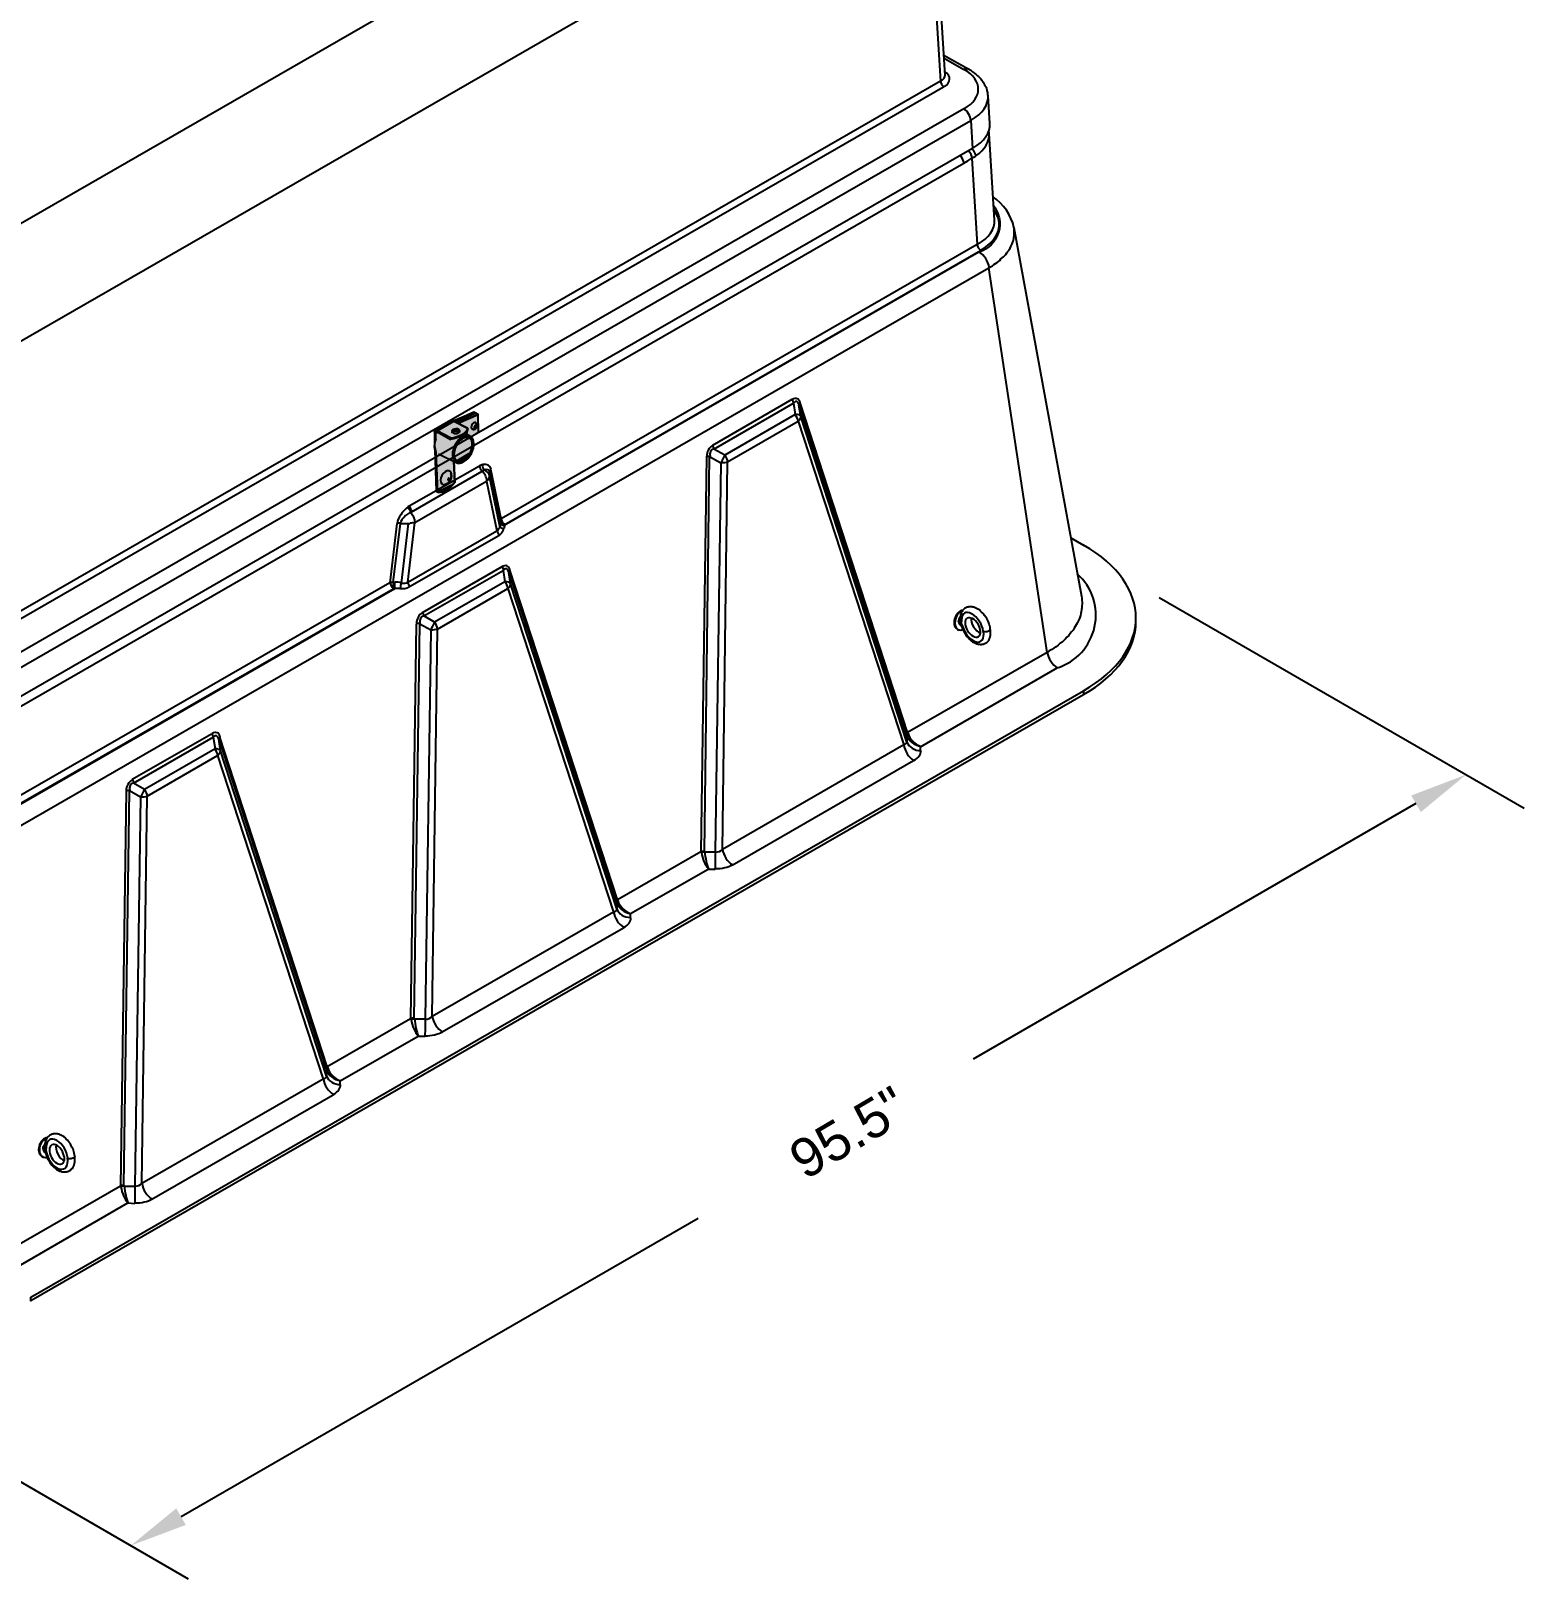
# Model space of a CAD drawing. Header units: feet. Extents: x -208 to 2089, y -974 to 342.
# Drawn here: x 314 to 391.3, y -974.1 to -893.9 of the extents above; entities that cross this region are included whole.
import ezdxf

# ---------------------------------------------------------------- set-up
doc = ezdxf.new("R2010")
doc.units = ezdxf.units.FT
doc.header["$MEASUREMENT"] = 0
for name, color, linetype in [('DIMENSIONS', 1, 'Continuous'), ('EQUIPMENT', 6, 'Continuous'), ('PDF2_0', 7, 'Continuous'), ('PDF2_THIN', 7, 'Continuous'), ('TEXT', 1, 'Continuous')]:
    doc.layers.add(name, color=color, linetype=linetype)
doc.styles.add('NEI-A', font='arial.ttf', dxfattribs={"height": 0.1})

msp = doc.modelspace()

# ---------------------------------------------------------------- linework, layer by layer
at = {"layer": 'DIMENSIONS'}
for points in [[(372.40814, -923.27049), (391.29869, -934.18015)], [(385.69742, -933.94219), (362.77981, -947.17656)], [(321.75875, -970.86297), (348.53868, -955.41372)], [(322.14315, -974.10292), (310.17182, -967.18371), (302.39228, -962.69903)]]:
    msp.add_lwpolyline(points, dxfattribs=at)
for points in [[(385.45946, -933.52118), (385.95369, -934.38151), (388.2967, -932.4412)], [(321.50249, -970.44196), (321.99672, -971.30229), (319.15947, -972.36397)]]:
    msp.add_solid(points, dxfattribs=at)
at = {"layer": 'EQUIPMENT'}
for points in [[(357.59955, -878.47865), (302.88651, -909.98121)], [(360.4551, -882.70706), (361.29712, -896.216)], [(361.2239, -895.15432), (362.54185, -895.90482), (362.65168, -895.95973), (362.7432, -896.03295), (362.83473, -896.10617), (362.87133, -896.14278), (362.92625, -896.17939), (362.96286, -896.216), (362.99947, -896.25261), (363.05438, -896.28922), (363.09099, -896.32583), (363.1276, -896.36244), (363.16421, -896.39905), (363.20082, -896.45396), (363.21913, -896.49057), (363.25574, -896.52718), (363.29235, -896.58209), (363.31065, -896.6187), (363.34726, -896.67362), (363.36556, -896.71023), (363.38387, -896.76514), (363.42048, -896.82006), (363.43878, -896.85667), (363.45709, -896.91158), (363.47539, -896.9665), (363.47539, -897.02141), (363.4937, -897.05802), (363.512, -897.11293), (363.512, -897.16785), (363.512, -897.22276), (363.53031, -897.27768), (363.62183, -898.72376)], [(361.24221, -895.31906), (362.28558, -895.92312)], [(305.55901, -928.89007), (361.24221, -896.82006)], [(362.28558, -897.95495), (307.53592, -929.49412)], [(363.56692, -899.08985), (363.58522, -899.16307), (363.58522, -899.23629), (363.85979, -903.72097)], [(307.70067, -932.20324), (307.8105, -932.14832), (307.84711, -932.11171), (307.90202, -932.09341), (308.12168, -931.96527), (308.34134, -931.83714), (334.97482, -916.49772), (362.28558, -900.77389), (362.48693, -900.64576), (362.70659, -900.51763), (362.76151, -900.49932), (362.79812, -900.46271), (362.85303, -900.44441), (362.90794, -900.4078)], [(362.70659, -900.51763), (362.98116, -904.984), (338.3246, -919.18852), (337.79376, -916.64416)], [(308.76235, -937.76789), (363.58522, -906.19211), (363.67675, -906.1372), (363.76827, -906.08229), (363.84149, -906.02737), (363.93301, -905.97246), (364.00623, -905.91754), (364.07945, -905.86263), (364.15267, -905.80771), (364.20759, -905.73449), (364.2808, -905.67958), (364.33572, -905.62467), (364.40894, -905.55145), (364.46385, -905.49653), (364.51877, -905.42331), (364.55538, -905.3684), (364.61029, -905.29518), (364.6469, -905.22196), (364.68351, -905.16705), (364.72012, -905.09383), (364.75673, -905.02061), (364.79334, -904.94739), (364.81164, -904.89247), (364.84825, -904.81925), (364.86656, -904.74604), (364.88486, -904.67282), (364.88486, -904.5996), (364.90317, -904.52638), (364.90317, -904.47146), (364.90317, -904.39824), (364.90317, -904.32502), (364.90317, -904.25181), (364.90317, -904.17859), (364.88486, -904.10537), (368.38108, -923.19727), (368.39938, -923.3071), (368.39938, -923.39863), (368.41769, -923.50846), (368.41769, -923.59998), (368.39938, -923.6915), (368.39938, -923.80133), (368.38108, -923.89286), (368.36277, -924.00268), (368.34447, -924.09421), (368.32617, -924.20404), (368.28956, -924.29556), (368.25295, -924.38709), (368.21634, -924.49691), (368.16142, -924.58844), (368.10651, -924.67996), (368.05159, -924.77149), (367.99668, -924.86301), (367.94176, -924.95453), (367.86855, -925.04606), (367.79533, -925.13758), (367.72211, -925.22911), (367.63058, -925.32063), (367.55736, -925.41215), (367.46584, -925.48537), (367.37432, -925.5769), (367.26449, -925.65012), (367.17296, -925.74164), (367.06313, -925.81486), (366.95331, -925.88808), (366.84348, -925.9613), (366.71534, -926.03452), (366.60551, -926.10774), (359.37512, -930.26293), (353.81046, -913.18455)], [(366.60551, -926.10774), (363.58522, -906.19211)], [(353.38945, -913.0198), (349.27087, -915.39943)], [(359.3202, -930.42767), (359.33851, -930.75716), (353.84707, -913.89844), (353.73724, -913.31268), (359.3019, -930.39106)], [(348.95969, -915.98518), (348.66681, -936.43164), (344.34688, -938.9211), (338.78222, -921.84272)], [(333.49213, -922.46508), (333.85823, -919.38988), (337.5741, -917.24821), (338.10494, -919.81089)], [(333.67518, -918.84073), (337.33614, -916.71737)], [(332.92468, -919.42648), (332.55859, -922.50169), (307.90202, -936.70622), (307.90202, -932.09341)], [(367.83194, -920.17698), (368.49091, -920.56138)], [(338.36121, -921.67798), (334.24263, -924.0576)], [(308.08507, -936.99909), (332.74163, -922.81287), (332.81485, -922.81287), (308.24981, -936.96248)], [(363.29235, -925.02775), (363.31065, -925.02775), (363.32895, -925.02775), (363.34726, -925.02775), (363.36556, -925.02775), (363.40217, -925.02775), (363.43878, -925.02775), (363.4937, -925.02775), (363.53031, -925.00945), (363.56692, -924.99114), (363.58522, -924.99114), (363.60353, -924.99114), (363.62183, -924.97284), (363.62183, -924.95453), (363.64014, -924.95453), (363.65844, -924.93623), (363.65844, -924.91792), (363.65844, -924.89962), (363.65844, -924.8081), (363.64014, -924.73488), (363.60353, -924.66166), (363.58522, -924.57013), (363.54861, -924.49691), (363.512, -924.4237), (363.47539, -924.35048), (363.42048, -924.27726), (363.36556, -924.20404), (363.32895, -924.13082), (363.27404, -924.0759), (363.20082, -924.02099), (363.14591, -923.96608), (363.09099, -923.91116), (363.05438, -923.89286), (363.01777, -923.87455), (362.98116, -923.85625), (362.94455, -923.83794), (362.90794, -923.81964), (362.87133, -923.80133), (362.83473, -923.78303), (362.79812, -923.76472), (362.76151, -923.76472), (362.7249, -923.74642), (362.68829, -923.74642), (362.65168, -923.74642), (362.61507, -923.74642), (362.57846, -923.74642), (362.54185, -923.74642), (362.50524, -923.76472), (362.46863, -923.76472), (362.43202, -923.78303), (362.39541, -923.80133), (362.3588, -923.81964), (362.32219, -923.83794), (362.30389, -923.85625), (362.26728, -923.89286), (362.24897, -923.91116), (362.21236, -923.94777), (362.19406, -923.98438), (362.17575, -924.00268), (362.15745, -924.03929), (362.15745, -924.0759), (362.13914, -924.11251), (362.12084, -924.14912), (362.12084, -924.18573), (362.12084, -924.22234), (362.10253, -924.25895), (362.10253, -924.29556), (362.10253, -924.35048), (362.10253, -924.36878), (362.12084, -924.38709), (362.13914, -924.40539), (362.13914, -924.4237), (362.15745, -924.4237), (362.17575, -924.442), (362.15745, -924.60674), (362.23067, -924.78979), (362.21236, -924.78979), (362.19406, -924.77149), (362.17575, -924.77149), (362.17575, -924.75318)], [(362.10253, -924.33217), (362.10253, -924.36878), (362.10253, -924.40539), (362.10253, -924.4237), (362.12084, -924.47861), (362.12084, -924.53352), (362.13914, -924.57013), (362.13914, -924.58844), (362.13914, -924.60674), (362.13914, -924.62505), (362.13914, -924.64335), (362.13914, -924.66166), (362.13914, -924.67996), (362.13914, -924.69827), (362.15745, -924.69827), (362.17575, -924.75318), (362.19406, -924.84471), (362.23067, -924.91792), (362.26728, -924.99114), (362.30389, -925.06436), (362.3588, -925.13758), (362.39541, -925.2108), (362.45032, -925.28402), (362.50524, -925.33894), (362.56015, -925.41215), (362.61507, -925.46707), (362.68829, -925.52198), (362.7432, -925.55859), (362.77981, -925.5769), (362.81642, -925.5952), (362.85303, -925.61351), (362.88964, -925.63181), (362.92625, -925.65012), (362.96286, -925.66842), (362.99947, -925.66842), (363.03608, -925.68673), (363.07269, -925.68673), (363.1093, -925.68673), (363.14591, -925.70503), (363.18252, -925.70503), (363.21913, -925.68673), (363.25574, -925.68673), (363.29235, -925.68673), (363.32895, -925.66842), (363.36556, -925.65012), (363.40217, -925.63181), (363.43878, -925.61351), (363.47539, -925.5952), (363.4937, -925.5769), (363.53031, -925.54029), (363.54861, -925.52198), (363.58522, -925.48537), (363.60353, -925.44876), (363.62183, -925.41215), (363.62183, -925.37554), (363.64014, -925.35724), (363.65844, -925.32063), (363.65844, -925.28402), (363.67675, -925.24741), (363.67675, -925.2108), (363.67675, -925.15589), (363.67675, -925.11928), (363.67675, -925.08267), (363.67675, -925.04606), (363.67675, -925.00945), (363.67675, -924.97284), (363.65844, -924.88132)], [(371.20002, -924.53352), (371.20002, -924.33217)], [(333.93145, -924.64335), (333.63857, -945.08981), (329.31864, -947.57927), (323.75398, -930.50089)], [(333.82162, -945.07151), (334.11449, -924.62505), (334.68194, -924.93623), (334.38907, -945.10812), (333.82162, -945.10812)], [(361.9744, -924.93623), (362.01101, -924.95453)], [(363.65844, -924.89962), (363.65844, -924.89962)], [(323.33297, -930.33615), (319.21439, -932.69746)], [(350.29594, -937.12723), (359.6863, -931.70901)], [(318.90321, -933.30152), (318.61033, -953.74798), (311.39824, -957.90317), (308.76235, -937.76789)], [(335.2677, -945.76709), (344.65806, -940.36718)], [(329.99591, -948.51281), (329.99591, -948.29315), (334.02297, -945.98675), (334.38907, -945.98675)], [(320.23946, -954.42526), (329.62982, -949.02535)], [(314.6931, -951.62463), (314.6931, -951.66124), (314.6931, -951.69785), (314.6931, -951.71615), (314.6931, -951.77107), (314.71141, -951.82598), (314.71141, -951.86259), (314.71141, -951.8809), (314.72971, -951.8992), (314.72971, -951.9175), (314.72971, -951.93581), (314.72971, -951.95411), (314.72971, -951.97242), (314.72971, -951.99072), (314.72971, -952.00903), (314.74802, -952.06394), (314.76632, -952.13716), (314.80293, -952.22869), (314.82123, -952.30191), (314.87615, -952.37512), (314.91276, -952.44834), (314.94937, -952.52156), (315.00428, -952.59478), (315.0592, -952.668), (315.11411, -952.72292), (315.16903, -952.77783), (315.24225, -952.83274), (315.26055, -952.85105), (315.29716, -952.88766), (315.33377, -952.90596), (315.37038, -952.92427), (315.40699, -952.94257), (315.4436, -952.96088), (315.48021, -952.97918), (315.51682, -952.97918), (315.55343, -952.99749), (315.59004, -953.01579), (315.62665, -953.01579), (315.66326, -953.01579), (315.69987, -953.01579), (315.73647, -953.01579), (315.77308, -953.01579), (315.80969, -953.01579), (315.8463, -952.99749), (315.88291, -952.99749), (315.91952, -952.97918), (315.95613, -952.96088), (315.99274, -952.94257), (316.02935, -952.92427), (316.04766, -952.88766), (316.08427, -952.86935), (316.10257, -952.83274), (316.13918, -952.81444), (316.15749, -952.77783), (316.17579, -952.74122), (316.19409, -952.70461), (316.2124, -952.668), (316.2124, -952.63139), (316.2307, -952.59478), (316.2307, -952.55817), (316.24901, -952.52156), (316.24901, -952.48495), (316.24901, -952.44834), (316.24901, -952.41173), (316.24901, -952.37512), (316.24901, -952.33852), (316.24901, -952.2836), (316.24901, -952.21038), (316.2307, -952.13716), (316.2124, -952.04564), (316.19409, -951.97242), (316.17579, -951.8809), (316.13918, -951.80768), (316.10257, -951.73446), (316.06596, -951.66124), (316.02935, -951.56971), (315.97444, -951.5148), (315.91952, -951.44158), (315.86461, -951.36836), (315.80969, -951.31345), (315.75478, -951.25853), (315.71817, -951.24023), (315.69987, -951.20362), (315.66326, -951.18531), (315.62665, -951.16701), (315.59004, -951.1487), (315.55343, -951.1304), (315.51682, -951.11209), (315.48021, -951.09379), (315.4619, -951.07548), (315.42529, -951.05718), (315.38868, -951.05718), (315.33377, -951.03887), (315.29716, -951.03887), (315.26055, -951.03887), (315.22394, -951.03887), (315.18733, -951.03887), (315.15072, -951.03887), (315.11411, -951.05718), (315.0775, -951.05718), (315.04089, -951.07548), (315.00428, -951.09379), (314.96767, -951.11209), (314.93106, -951.1304), (314.91276, -951.1487), (314.87615, -951.18531), (314.85784, -951.20362), (314.82123, -951.24023), (314.80293, -951.27684), (314.78463, -951.29514), (314.76632, -951.33175), (314.74802, -951.36836), (314.72971, -951.40497), (314.72971, -951.44158), (314.71141, -951.47819), (314.71141, -951.5148), (314.6931, -951.55141), (314.6931, -951.58802), (314.6931, -951.64293), (314.6931, -951.66124), (314.71141, -951.67954), (314.71141, -951.69785), (314.72971, -951.71615), (314.74802, -951.71615), (314.76632, -951.73446), (314.74802, -951.8992), (314.80293, -952.08225), (314.78463, -952.08225), (314.76632, -952.08225), (314.74802, -952.08225), (314.74802, -952.06394)], [(314.60158, -952.2653), (314.56497, -952.24699)], [(316.24901, -952.21038), (316.24901, -952.22869), (316.2307, -952.22869), (316.2307, -952.24699), (316.2124, -952.2653), (316.19409, -952.2836), (316.17579, -952.30191), (316.13918, -952.30191), (316.10257, -952.32021), (316.06596, -952.33852), (316.01105, -952.33852), (315.97444, -952.33852), (315.93783, -952.33852), (315.90122, -952.33852), (315.88291, -952.32021), (315.86461, -952.32021)]]:
    msp.add_lwpolyline(points, dxfattribs=at)
for points in [[(360.23544, -883.03654), (361.07746, -896.52718), (305.39426, -928.59719), (305.35765, -914.63063)], [(362.7432, -900.00509), (334.97482, -915.98518), (307.90202, -931.58087), (307.88372, -930.07988), (362.65168, -898.55901)], [(349.34409, -915.58248), (353.46267, -913.20285), (353.55419, -913.78861), (349.91154, -915.89366)], [(353.70063, -914.1364), (359.17377, -930.90359), (349.7834, -936.32182), (350.05797, -916.24145)], [(334.31585, -924.22234), (338.43443, -921.86102), (338.52595, -922.44678), (334.8833, -924.55183)], [(338.67239, -922.79457), (344.14552, -939.56176), (334.75516, -944.96168), (335.02973, -924.89962)], [(368.49091, -928.30431), (313.97921, -959.69704), (313.97921, -959.49569), (368.49091, -928.10296)], [(319.28761, -932.88051), (323.40619, -930.50089), (323.51601, -931.10495), (319.85505, -933.21)], [(323.64415, -931.45274), (329.11728, -948.21994), (319.72692, -953.61985), (320.00149, -933.55779)]]:
    msp.add_lwpolyline(points, close=True, dxfattribs=at)
for points in [[(363.80488, -902.93386, -0.52727145), (363.07269, -905.3867), (338.48934, -919.53631), (338.48934, -919.4997), (363.14591, -905.29518)], [(333.51044, -919.42648), (333.14434, -922.52), (333.18095, -922.52), (333.23586, -922.52), (333.27247, -922.52), (333.32739, -922.52), (333.364, -922.52), (333.41891, -922.50169), (333.43722, -922.50169), (333.45552, -922.50169), (333.47383, -922.48339), (333.49213, -922.46508), (338.10494, -919.81089), (338.12325, -919.81089), (338.14155, -919.79258), (338.15985, -919.77428), (338.17816, -919.77428), (338.17816, -919.75597), (338.19646, -919.73767), (338.21477, -919.70106), (338.23307, -919.68275), (338.25138, -919.64614), (338.25138, -919.60953), (338.25138, -919.57292), (337.72054, -916.99195), (337.72054, -916.77229), (338.25138, -919.31666), (338.25138, -919.35327, 0.00928485), (338.25422, -919.55018)], [(337.20801, -916.46111), (333.56535, -918.52955, 0.02832302), (333.50133, -918.57019)], [(332.81933, -922.7861, -0.01469613), (332.81485, -922.48339), (332.74163, -922.48339), (333.10773, -919.42648), (333.60196, -919.42648)], [(333.08943, -922.79457, 0.18567766), (333.58365, -922.70304), (338.21477, -920.04885), (338.23307, -920.03054), (338.25138, -920.01224), (338.28799, -919.99393), (338.30629, -919.97563), (338.3246, -919.95732), (338.3429, -919.93902), (338.36121, -919.92071), (338.37951, -919.8841), (338.39782, -919.8658), (338.39782, -919.8475), (338.41612, -919.82919), (338.43443, -919.81089), (338.43443, -919.77428), (338.45273, -919.75597), (338.45273, -919.73767), (338.45273, -919.71936)], [(360.0524, -931.19647), (360.0524, -930.99512), (367.11805, -926.91315, 0.58348738), (368.16142, -922.04407)], [(318.80408, -953.74798, -0.0316734), (318.79338, -953.71138), (319.08625, -933.26491), (319.6537, -933.5944), (319.36083, -953.76629), (318.79338, -953.76629)], [(345.02415, -939.85464), (345.02415, -939.63498), (349.05121, -937.32858), (349.41731, -937.32858, 0.00465965), (349.43736, -936.45742, 0.19170272), (349.79152, -936.30877)], [(319.36979, -954.6195, 0.00465965), (319.38088, -953.75546, 0.19170272), (319.73504, -953.6068)], [(294.06359, -954.27882), (294.42969, -954.27882), (302.1177, -958.70859, 0.23925313), (311.91077, -958.70859), (318.99473, -954.62662), (319.36083, -954.64492)]]:
    msp.add_lwpolyline(points, format="xyb", dxfattribs=at)
for points in [[(348.84986, -936.41334), (349.12443, -915.96688), (349.71018, -916.29636), (349.41731, -936.44995), (348.84986, -936.44995, -0.0316734)], [(344.29196, -939.06754), (344.31027, -939.39702), (338.81883, -922.55661), (338.7273, -921.97085), (344.29196, -939.04923, -0.00494149)], [(362.09967, -924.28891, 0.18535999), (362.01918, -924.51857, -0.18535999)], [(329.26372, -947.72571), (329.28203, -948.05519), (323.79059, -931.21478), (323.69906, -930.61072), (329.26372, -947.6891, -0.00494149)], [(314.69882, -951.59061, 0.19002337), (314.60925, -951.82268, -0.19002337)]]:
    msp.add_lwpolyline(points, format="xyb", close=True, dxfattribs=at)
for centre, radius, start, end in [((362.35381, -904.67594), 2.59456, 12.7037916, 56.4807858), ((347.34251, -914.75428), 2.81591, 327.2296316, 336.3559344), ((340.83815, -920.09827), 2.39848, 166.0057177, 170.3097736), ((338.0386, -922.56476), 5.29711, 179.0269781, 182.3948416), ((332.8415, -924.57077), 2.09715, 81.4535368, 90.1947355), ((333.01965, -924.9001), 2.10716, 87.4506373, 95.0120802), ((332.31427, -923.41245), 2.81591, 327.2296316, 336.3559344), ((362.2033, -924.45085), 0.24743, 249.6404045, 258.6602142), ((362.22529, -924.43049), 0.17428, 243.0082306, 252.1585375), ((357.61636, -930.91336), 1.78183, 16.2458518, 17.378348), ((367.2795, -928.18767), 8.15869, 194.6473968, 195.0331235), ((317.28603, -932.07062), 2.81591, 327.2296316, 336.3559344), ((349.22971, -936.39858), 0.56285, 181.9738513, 187.9358151), ((352.25126, -936.84584), 8.15869, 194.6473968, 195.0331235), ((334.21977, -945.05676), 0.56285, 181.9738513, 187.935815), ((334.13893, -945.0564), 0.30843, 178.962375, 186.2189582), ((288.04714, -944.93406), 46.36227, 358.7303639, 359.79827), ((334.40451, -944.58933), 0.52087, 270.1264971, 313.5348861), ((337.22302, -945.50401), 8.15869, 194.6473968, 195.0331235), ((314.7935, -951.76272), 0.24626, 249.355486, 256.9622187), ((314.80294, -951.71378), 0.17971, 241.4416892, 250.4058007), ((319.19153, -953.71493), 0.56285, 181.9738513, 187.935815)]:
    msp.add_arc(centre, radius, start, end, dxfattribs=at)
for points in [[(361.09329, -896.51736), (361.24218, -896.43471), (361.32243, -896.31999), (361.31485, -896.20062)], [(361.26165, -896.81466), (361.6383, -896.59616), (361.65196, -896.24553), (361.29266, -896.01848)], [(362.54503, -895.89824), (362.48001, -895.86097), (362.39148, -895.87086), (362.29877, -895.92574)], [(362.30538, -897.95196), (363.27967, -897.38956), (363.27964, -896.48072), (362.30533, -895.92109)], [(361.08029, -896.51449), (361.08556, -896.62425), (361.16289, -896.75485), (361.25518, -896.80986)], [(362.64581, -898.55896), (362.63635, -898.33463), (362.47877, -898.06862), (362.28943, -897.95734)], [(362.66788, -898.54697), (363.25819, -898.20263), (363.57644, -897.73485), (363.54654, -897.25548)], [(362.75955, -899.98889), (363.34988, -899.64849), (363.66813, -899.18286), (363.63821, -898.70331)], [(362.91546, -900.38913), (363.38312, -900.06096), (363.62718, -899.64691), (363.60165, -899.22501)], [(362.28127, -900.76265), (362.27566, -900.62949), (362.19893, -900.47157), (362.09071, -900.37044)], [(362.7187, -900.52567), (362.71387, -900.39024), (362.63651, -900.2294), (362.52744, -900.12804)], [(362.90893, -900.39943), (362.9023, -900.26797), (362.81958, -900.11615), (362.70284, -900.02119)], [(363.16574, -905.27571), (364.11645, -904.72609), (364.38227, -903.89497), (363.83429, -903.1855)], [(362.99739, -904.978), (363.58696, -904.64088), (363.90522, -904.17752), (363.87627, -903.69844)], [(362.98396, -904.98913), (362.98902, -905.09876), (363.06618, -905.22947), (363.15847, -905.28474)], [(363.59916, -906.17252), (363.55521, -905.85731), (363.33754, -905.5211), (363.08281, -905.37497)], [(353.8183, -913.17818), (353.74814, -912.96153), (353.59152, -912.90039), (353.39619, -913.01336)], [(353.41355, -913.01774), (353.42236, -913.07473), (353.44852, -913.13635), (353.48628, -913.18906)], [(353.76119, -913.2912), (353.70574, -913.10499), (353.59907, -913.06373), (353.47368, -913.18001)], [(353.83134, -913.18702), (353.78723, -913.22368), (353.76298, -913.26533), (353.76391, -913.3028)], [(353.70731, -914.13217), (353.6899, -914.01576), (353.63681, -913.89011), (353.55973, -913.78285)], [(353.84859, -913.88944), (353.81481, -913.82802), (353.70987, -913.78673), (353.56577, -913.77814)], [(353.71199, -914.12773), (353.80165, -914.05246), (353.85077, -913.96671), (353.84853, -913.88936)], [(349.2796, -915.39075), (349.08596, -915.50222), (348.96989, -915.71983), (348.96676, -915.97727)], [(349.35539, -915.57034), (349.18631, -915.62096), (349.10946, -915.76534), (349.14828, -915.95948)], [(349.27666, -915.39736), (349.28547, -915.45435), (349.31164, -915.51598), (349.34939, -915.56868)], [(337.3736, -916.38935), (337.32132, -916.39826), (337.26696, -916.4184), (337.21265, -916.44901)], [(337.37636, -916.39426), (337.3564, -916.49015), (337.38408, -916.60081), (337.44546, -916.67045)], [(337.80304, -916.61489), (337.76469, -916.42807), (337.60508, -916.34126), (337.37706, -916.38321)], [(349.13726, -915.96693), (349.07174, -915.96579), (349.00851, -915.97337), (348.96148, -915.98801)], [(349.71176, -916.27796), (349.84523, -916.28029), (349.97404, -916.26421), (350.06985, -916.23327)], [(350.06466, -916.23722), (350.04724, -916.12082), (349.99415, -915.99516), (349.91708, -915.8879)], [(337.2108, -916.44793), (337.21478, -916.53418), (337.26403, -916.6366), (337.33373, -916.70352)], [(337.43724, -916.68173), (337.40271, -916.68769), (337.3668, -916.70108), (337.33091, -916.7214)], [(337.58658, -917.23086), (337.57949, -917.05457), (337.47938, -916.84583), (337.33672, -916.7099)], [(337.73841, -916.75837), (337.71103, -916.63766), (337.6025, -916.60712), (337.44875, -916.67687)], [(337.73276, -916.97534), (337.70685, -916.84013), (337.60064, -916.72403), (337.4493, -916.66548)], [(337.58988, -917.22199), (337.68233, -917.1494), (337.73366, -917.06036), (337.73256, -916.97447)], [(337.79393, -916.63734), (337.74849, -916.67272), (337.72322, -916.71604), (337.72367, -916.75777)], [(333.5117, -918.57428), (333.20497, -918.80089), (332.97721, -919.13948), (332.94275, -919.4201)], [(333.68853, -918.82874), (333.37961, -918.98061), (333.15156, -919.20923), (333.11883, -919.39986)], [(333.51212, -918.57154), (333.52764, -918.66344), (333.60156, -918.77549), (333.68701, -918.83666)], [(333.58645, -918.51637), (333.59103, -918.61569), (333.65521, -918.73416), (333.7383, -918.79668)], [(333.11471, -919.42568), (333.04955, -919.41948), (332.9873, -919.42422), (332.94163, -919.43886)], [(333.62188, -919.39663), (333.71846, -919.39755), (333.80692, -919.38579), (333.87615, -919.36283)], [(333.8707, -919.37252), (333.86383, -919.20163), (333.76944, -918.9996), (333.63272, -918.86314)], [(338.32477, -919.18171), (338.27933, -919.21708), (338.25406, -919.2604), (338.2545, -919.30214)], [(338.25435, -919.30286), (338.27318, -919.40533), (338.37674, -919.48108), (338.49844, -919.4814)], [(338.25435, -919.35777), (338.27318, -919.46024), (338.37674, -919.536), (338.49844, -919.53632)], [(338.25436, -919.55751), (338.27075, -919.63164), (338.35323, -919.68891), (338.45875, -919.69943)], [(338.3274, -919.17535), (338.33245, -919.28498), (338.40961, -919.41569), (338.5019, -919.47096)], [(338.12604, -919.79771), (338.12947, -919.87204), (338.16669, -919.95949), (338.22314, -920.02582)], [(368.48985, -928.09603), (372.10341, -926.01225), (372.10341, -922.63378), (368.48985, -920.55)], [(338.79006, -921.83635), (338.7199, -921.6197), (338.56328, -921.55856), (338.36795, -921.67154)], [(338.38531, -921.67591), (338.39412, -921.7329), (338.42028, -921.79452), (338.45804, -921.84723)], [(338.73295, -921.94937), (338.6775, -921.76316), (338.57083, -921.7219), (338.44544, -921.83818)], [(338.8031, -921.84519), (338.75899, -921.88185), (338.73474, -921.9235), (338.73567, -921.96097)], [(332.74861, -922.48259), (332.68346, -922.47638), (332.6212, -922.48112), (332.57554, -922.49576)], [(332.57969, -922.48851), (332.58474, -922.59815), (332.6619, -922.72886), (332.7542, -922.78413)], [(333.14506, -922.5103), (333.12567, -922.60467), (333.11082, -922.71905), (333.10827, -922.79374)], [(333.49493, -922.47021), (333.49836, -922.54454), (333.53558, -922.63199), (333.59203, -922.69832)], [(338.67907, -922.79034), (338.66166, -922.67394), (338.60857, -922.54828), (338.53149, -922.44102)], [(338.82035, -922.54761), (338.78656, -922.48619), (338.68163, -922.4449), (338.53753, -922.43631)], [(338.68375, -922.7859), (338.77341, -922.71063), (338.82253, -922.62488), (338.82029, -922.54753)], [(334.25136, -924.04892), (334.05772, -924.16039), (333.94165, -924.37801), (333.93852, -924.63544)], [(334.32714, -924.2102), (334.15806, -924.26083), (334.08122, -924.40521), (334.12004, -924.59935)], [(334.26673, -924.03722), (334.27554, -924.09422), (334.3017, -924.15584), (334.33946, -924.20854)], [(361.80633, -924.39211), (361.7463, -924.63746), (361.82183, -924.86135), (361.98507, -924.92193)], [(361.86602, -924.33391), (361.80071, -924.51527), (361.80943, -924.70574), (361.88869, -924.82923)], [(362.22774, -923.93015), (362.04444, -923.95155), (361.86637, -924.14676), (361.80633, -924.39211)], [(362.2007, -923.96285), (362.06003, -924.00987), (361.93134, -924.15256), (361.86602, -924.33391)], [(362.69304, -924.10697), (362.3963, -923.95191), (362.16721, -924.09124), (362.16926, -924.42553)], [(362.46103, -924.34099), (362.31011, -924.4333), (362.3182, -924.72137), (362.47909, -924.9844)], [(363.02562, -924.65009), (362.86472, -924.38706), (362.61195, -924.24867), (362.46103, -924.34099)], [(362.66849, -924.31927), (362.64911, -924.45334), (362.69462, -924.62668), (362.79027, -924.78305)], [(363.29344, -925.013), (363.25238, -924.65833), (362.98977, -924.26204), (362.69304, -924.10697)], [(334.10902, -924.60679), (334.0435, -924.60566), (333.98027, -924.61324), (333.93324, -924.62788)], [(334.68351, -924.93613), (334.81699, -924.93846), (334.9458, -924.92238), (335.04161, -924.89144)], [(335.03642, -924.89539), (335.019, -924.77899), (334.96591, -924.65333), (334.88884, -924.54607)], [(361.88869, -924.82923), (361.96796, -924.95272), (362.10485, -924.98911), (362.24469, -924.92386)], [(362.01918, -924.51857), (362.02277, -924.59924), (362.05998, -924.66158), (362.11722, -924.68282)], [(362.01918, -924.51857), (362.02277, -924.59924), (362.05998, -924.66158), (362.11722, -924.68282)], [(362.23103, -924.78218), (362.34549, -925.15874), (362.65337, -925.50003), (362.93491, -925.56245)], [(362.47909, -924.9844), (362.63998, -925.24743), (362.89276, -925.38582), (363.04368, -925.29351)], [(362.79027, -924.78305), (362.88592, -924.93941), (363.01951, -925.05888), (363.1477, -925.10268)], [(362.93491, -925.56245), (363.21646, -925.62488), (363.37513, -925.38704), (363.29768, -925.01868)], [(363.04368, -925.29351), (363.1946, -925.20119), (363.18651, -924.91313), (363.02562, -924.65009)], [(368.48985, -928.29739), (370.22515, -927.29672), (371.20002, -925.93953), (371.20002, -924.52437)], [(366.60988, -926.10903), (366.65383, -926.42423), (366.8715, -926.76044), (367.12623, -926.90658)], [(323.35707, -930.31577), (323.36588, -930.37276), (323.39204, -930.43439), (323.4298, -930.48709)], [(323.78013, -930.47621), (323.70996, -930.25957), (323.55335, -930.19842), (323.35801, -930.3114)], [(323.70471, -930.60754), (323.64926, -930.42133), (323.54258, -930.38007), (323.4172, -930.49635)], [(323.77486, -930.48505), (323.73075, -930.52171), (323.7065, -930.56336), (323.70743, -930.60084)], [(359.18754, -930.88752), (359.29282, -930.86335), (359.35086, -930.80811), (359.34891, -930.73396)], [(359.396, -930.2654), (359.35189, -930.30206), (359.32764, -930.34371), (359.32857, -930.38118)], [(359.39766, -930.31552), (359.35372, -930.34829), (359.32882, -930.38467), (359.32829, -930.41688)], [(359.33198, -930.40827), (359.41967, -930.69086), (359.71943, -930.92435), (360.06202, -930.97691)], [(359.34492, -930.74616), (359.43093, -931.01458), (359.72528, -931.1995), (360.06177, -931.19654)], [(359.40075, -930.30408), (359.48168, -930.59995), (359.7545, -930.87691), (360.06518, -930.97859)], [(323.65083, -931.44851), (323.63341, -931.33211), (323.58033, -931.20645), (323.50325, -931.09919)], [(323.79211, -931.20578), (323.75832, -931.14436), (323.65339, -931.10307), (323.50929, -931.09448)], [(323.65551, -931.44407), (323.74517, -931.3688), (323.79429, -931.28305), (323.79205, -931.20571)], [(359.17813, -930.90488), (359.22208, -931.22009), (359.43975, -931.5563), (359.69449, -931.70244)], [(359.70646, -931.70731), (359.94478, -931.56922), (360.07575, -931.38392), (360.07055, -931.19219)], [(319.22312, -932.70709), (319.02948, -932.81856), (318.91341, -933.03618), (318.91028, -933.29361)], [(319.09909, -933.26496), (319.03356, -933.26383), (318.97033, -933.27141), (318.92331, -933.28605)], [(319.2989, -932.86837), (319.12982, -932.919), (319.05298, -933.06338), (319.0918, -933.25752)], [(319.23849, -932.6954), (319.2473, -932.75239), (319.27346, -932.81401), (319.31122, -932.86672)], [(320.00818, -933.55356), (319.99076, -933.43716), (319.93767, -933.3115), (319.8606, -933.20424)], [(319.65527, -933.5943), (319.78875, -933.59663), (319.91756, -933.58055), (320.01337, -933.54961)], [(348.86269, -936.41339), (348.79716, -936.41225), (348.73393, -936.41984), (348.68691, -936.43447)], [(348.86305, -936.44911), (348.79893, -936.45507), (348.73694, -936.46928), (348.6903, -936.4887)], [(348.69634, -936.47462), (348.74099, -936.78802), (348.89133, -937.13012), (349.0625, -937.30777)], [(348.87224, -936.43368), (348.89635, -936.75264), (348.97495, -937.11212), (349.06367, -937.30916)], [(349.78777, -936.3048), (349.83172, -936.62001), (350.04939, -936.95622), (350.30412, -937.10235)], [(349.4215, -937.31019), (349.75399, -937.31316), (350.07531, -937.2379), (350.31478, -937.10099)], [(344.14989, -939.54475), (344.19384, -939.85996), (344.41151, -940.19617), (344.66624, -940.3423)], [(344.1593, -939.54569), (344.26457, -939.52152), (344.32262, -939.46628), (344.32067, -939.39213)], [(344.36776, -938.92357), (344.32365, -938.96023), (344.2994, -939.00188), (344.30033, -939.03935)], [(344.36942, -938.95539), (344.32548, -938.98816), (344.30058, -939.02453), (344.30004, -939.05675)], [(344.30374, -939.06644), (344.39143, -939.34904), (344.69119, -939.58252), (345.03378, -939.63508)], [(344.31668, -939.38603), (344.40269, -939.65444), (344.69704, -939.83937), (345.03353, -939.8364)], [(344.37251, -938.96225), (344.45343, -939.25813), (344.72626, -939.53508), (345.03694, -939.63676)], [(344.67822, -940.36548), (344.91654, -940.22739), (345.0475, -940.04209), (345.04231, -939.85036)], [(333.83445, -945.05325), (333.76892, -945.05212), (333.70569, -945.0597), (333.65867, -945.07434)], [(333.83481, -945.10728), (333.77069, -945.11324), (333.70869, -945.12745), (333.66206, -945.14687)], [(333.6681, -945.13279), (333.71275, -945.44619), (333.86309, -945.78829), (334.03426, -945.96594)], [(333.844, -945.09185), (333.86811, -945.41081), (333.94671, -945.77029), (334.03543, -945.96733)], [(334.75952, -944.96297), (334.80348, -945.27818), (335.02115, -945.61439), (335.27588, -945.76052)], [(334.39326, -945.96836), (334.72575, -945.97133), (335.04707, -945.89607), (335.28654, -945.75916)], [(329.33952, -947.56343), (329.29541, -947.60009), (329.27115, -947.64174), (329.27209, -947.67922)], [(329.34118, -947.61356), (329.29724, -947.64633), (329.27234, -947.6827), (329.2718, -947.71492)], [(329.34427, -947.62042), (329.42519, -947.9163), (329.69802, -948.19326), (330.0087, -948.29493)], [(329.12165, -948.20292), (329.1656, -948.51813), (329.38327, -948.85434), (329.638, -949.00047)], [(329.13106, -948.20386), (329.23633, -948.17969), (329.29438, -948.12445), (329.29243, -948.0503)], [(329.2755, -947.72461), (329.36318, -948.00721), (329.66295, -948.2407), (330.00554, -948.29325)], [(329.28844, -948.0442), (329.37445, -948.31261), (329.6688, -948.49754), (330.00529, -948.49458)], [(329.64998, -949.00535), (329.8883, -948.86725), (330.01926, -948.68196), (330.01407, -948.49023)], [(314.39863, -951.69513), (314.33473, -951.94219), (314.40883, -952.16988), (314.57329, -952.23182)], [(314.46316, -951.62719), (314.39305, -951.8065), (314.39585, -951.99862), (314.47046, -952.12696)], [(314.82971, -951.24034), (314.64541, -951.25512), (314.46253, -951.44806), (314.39863, -951.69513)], [(314.80557, -951.26991), (314.6649, -951.31053), (314.53327, -951.44788), (314.46316, -951.62719)], [(315.31243, -951.38273), (315.01827, -951.22623), (314.77953, -951.37121), (314.7666, -951.71419)], [(315.05913, -951.61857), (314.9035, -951.7027), (314.89619, -951.99079), (315.04282, -952.26203)], [(315.60641, -951.95738), (315.45979, -951.68613), (315.21476, -951.53444), (315.05913, -951.61857)], [(315.27836, -951.61434), (315.24661, -951.7483), (315.282, -951.93024), (315.37231, -952.09729)], [(315.88103, -952.30705), (315.85529, -951.94351), (315.60658, -951.53922), (315.31243, -951.38273)], [(314.47046, -952.12696), (314.54506, -952.25531), (314.67932, -952.299), (314.81973, -952.24062)], [(314.60925, -951.82268), (314.61088, -951.90599), (314.64809, -951.97111), (314.70668, -951.99317)], [(314.60925, -951.82268), (314.61088, -951.90599), (314.64809, -951.97111), (314.70668, -951.99317)], [(314.7988, -952.07736), (314.89805, -952.46272), (315.19515, -952.81018), (315.47806, -952.87175)], [(315.04282, -952.26203), (315.18944, -952.53328), (315.43447, -952.68497), (315.5901, -952.60084)], [(315.37231, -952.09729), (315.46261, -952.26434), (315.59544, -952.3936), (315.7249, -952.44042)], [(315.47806, -952.87175), (315.76097, -952.93333), (315.93266, -952.68789), (315.8706, -952.31062)], [(315.5901, -952.60084), (315.74574, -952.51671), (315.75304, -952.22862), (315.60641, -951.95738)], [(318.80621, -953.71142), (318.74068, -953.71029), (318.67745, -953.71787), (318.63043, -953.73251)], [(318.80657, -953.74715), (318.74245, -953.75311), (318.68045, -953.76731), (318.63382, -953.78674)], [(318.63986, -953.79096), (318.6845, -954.10436), (318.83485, -954.44646), (319.00602, -954.62411)], [(318.81576, -953.75002), (318.83986, -954.06898), (318.91847, -954.42846), (319.00719, -954.6255)], [(319.73128, -953.62114), (319.77524, -953.93635), (319.99291, -954.27256), (320.24764, -954.41869)], [(319.36502, -954.62653), (319.69751, -954.6295), (320.01883, -954.55424), (320.2583, -954.41733)]]:
    msp.add_open_spline(points, degree=3, dxfattribs=at)
at = {"layer": 'PDF2_0', "lineweight": 25}
msp.add_lwpolyline([(334.96985, -917.76768), (335.02476, -917.80429), (335.09798, -917.8226), (335.1895, -917.80429), (335.31764, -917.78599), (335.40916, -917.74938), (335.51899, -917.69446), (335.62882, -917.60294), (335.72034, -917.52972), (335.81187, -917.4382), (335.86678, -917.36498), (335.9217, -917.31006), (335.88509, -916.21178), (335.99492, -916.26669), (336.06814, -916.3033), (336.14135, -916.3033), (336.25118, -916.285), (336.3244, -916.26669), (336.39762, -916.21178), (336.45254, -916.17517), (336.52576, -916.12025), (336.59897, -916.04703), (336.65389, -915.97381), (336.7088, -915.90059), (336.74541, -915.84568), (336.80033, -915.73585), (336.83694, -915.64433), (336.87355, -915.5528), (336.89185, -915.46128), (336.91016, -915.35145), (336.89185, -915.24162), (336.87355, -915.13179), (336.87355, -915.07688), (336.83694, -915.02196), (336.78202, -914.96705), (337.14812, -914.71078), (337.12981, -913.79554), (337.01998, -913.72232), (336.91016, -913.66741), (335.88509, -914.12503), (335.86678, -914.10672), (335.84848, -914.10672), (335.83017, -914.10672), (335.81187, -914.10672), (335.79356, -914.10672), (334.91493, -914.61926), (334.87832, -914.65587), (334.86002, -914.69248), (334.87832, -914.72909), (334.87832, -915.22332), (334.87832, -915.33315), (334.86002, -915.44297), (334.87832, -915.57111), (334.89663, -915.62602)], close=True, dxfattribs=at)
at = {"layer": 'PDF2_THIN', "lineweight": 25}
for points in [[(334.96985, -917.76768), (335.02476, -917.80429), (335.09798, -917.8226), (335.1895, -917.80429), (335.31764, -917.78599), (335.40916, -917.74938), (335.51899, -917.69446), (335.62882, -917.60294), (335.72034, -917.52972), (335.81187, -917.4382), (335.86678, -917.36498), (335.9217, -917.31006), (335.88509, -916.21178), (335.99492, -916.26669), (336.06814, -916.3033), (336.14135, -916.3033), (336.25118, -916.285), (336.3244, -916.26669), (336.39762, -916.21178), (336.45254, -916.17517), (336.52576, -916.12025), (336.59897, -916.04703), (336.65389, -915.97381), (336.7088, -915.90059), (336.74541, -915.84568), (336.80033, -915.73585), (336.83694, -915.64433), (336.87355, -915.5528), (336.89185, -915.46128), (336.91016, -915.35145), (336.89185, -915.24162), (336.87355, -915.13179), (336.87355, -915.07688), (336.83694, -915.02196), (336.78202, -914.96705), (337.14812, -914.71078), (337.12981, -913.79554), (337.01998, -913.72232), (336.91016, -913.66741), (335.88509, -914.12503), (335.86678, -914.10672), (335.84848, -914.10672), (335.83017, -914.10672), (335.81187, -914.10672), (335.79356, -914.10672), (334.91493, -914.61926), (334.87832, -914.65587), (334.86002, -914.69248), (334.87832, -914.72909), (334.87832, -915.22332), (334.87832, -915.33315), (334.86002, -915.44297), (334.87832, -915.57111), (334.89663, -915.62602)], [(336.91016, -913.66741), (337.01998, -913.72232), (335.99492, -914.17994), (335.88509, -914.10672)], [(335.02476, -914.71078), (334.93324, -914.74739), (334.93324, -915.07688), (334.93324, -914.74739)], [(336.17796, -914.69248), (336.14135, -914.67417), (336.12305, -914.67417), (336.10474, -914.65587), (336.06814, -914.65587), (336.03153, -914.65587), (336.01322, -914.63756), (335.97661, -914.63756), (335.95831, -914.63756), (335.9217, -914.63756), (335.90339, -914.65587), (335.86678, -914.65587), (335.84848, -914.67417), (335.83017, -914.67417), (335.81187, -914.69248), (335.79356, -914.71078), (335.77526, -914.72909), (335.79356, -914.71078), (335.81187, -914.69248), (335.83017, -914.67417), (335.84848, -914.67417), (335.86678, -914.65587), (335.90339, -914.65587), (335.9217, -914.63756), (335.95831, -914.63756), (335.97661, -914.63756), (336.01322, -914.63756), (336.03153, -914.65587), (336.06814, -914.65587), (336.10474, -914.65587), (336.12305, -914.67417), (336.14135, -914.67417)], [(335.88509, -914.7657), (335.90339, -914.7657), (335.9217, -914.7657), (335.94, -914.7657), (335.95831, -914.7657), (336.01322, -914.7657), (336.04983, -914.7657), (336.01322, -914.7657), (335.95831, -914.7657), (335.94, -914.7657), (335.9217, -914.7657), (335.90339, -914.7657)], [(336.48915, -914.71078), (336.52576, -914.72909), (336.52576, -914.71078), (336.52576, -914.67417), (336.52576, -914.71078), (336.52576, -914.72909)], [(336.48915, -914.784), (336.50745, -914.7657), (336.52576, -914.72909), (336.50745, -914.7657)], [(336.50745, -914.784), (336.52576, -914.7657), (336.54406, -914.74739), (336.54406, -914.72909), (336.54406, -914.69248), (336.56236, -914.67417), (336.56236, -914.65587), (336.54406, -914.63756), (336.56236, -914.65587), (336.56236, -914.67417), (336.54406, -914.69248), (336.54406, -914.72909), (336.54406, -914.74739), (336.52576, -914.7657)], [(336.81863, -914.54604), (336.85524, -914.54604), (336.87355, -914.56434), (336.89185, -914.56434), (336.91016, -914.56434), (336.92846, -914.56434), (336.94677, -914.54604), (336.96507, -914.54604), (336.98338, -914.54604), (337.00168, -914.52773), (337.01998, -914.49112), (337.03829, -914.47282), (337.05659, -914.45452), (337.0749, -914.43621), (337.0749, -914.3996), (337.0932, -914.3813), (337.0932, -914.34469), (337.0749, -914.32638), (337.0749, -914.30808), (337.0749, -914.28977), (337.0749, -914.27147), (337.05659, -914.25316), (337.03829, -914.23486), (337.01998, -914.23486), (337.00168, -914.21655), (337.01998, -914.23486), (337.03829, -914.23486), (337.05659, -914.25316), (337.0749, -914.27147), (337.0749, -914.28977), (337.0749, -914.30808), (337.0749, -914.32638), (337.0932, -914.34469), (337.0932, -914.3813), (337.0749, -914.3996), (337.0749, -914.43621), (337.05659, -914.45452), (337.03829, -914.47282), (337.01998, -914.49112), (337.00168, -914.52773), (336.98338, -914.54604), (336.96507, -914.54604), (336.94677, -914.54604), (336.92846, -914.56434), (336.91016, -914.56434), (336.89185, -914.56434), (336.87355, -914.56434), (336.85524, -914.54604)], [(336.94677, -914.41791), (336.94677, -914.43621), (336.94677, -914.45452), (336.94677, -914.49112), (336.96507, -914.49112), (336.98338, -914.49112), (337.00168, -914.49112), (336.98338, -914.49112), (336.96507, -914.49112), (336.94677, -914.49112), (336.94677, -914.45452), (336.94677, -914.43621), (336.94677, -914.41791), (336.98338, -914.3813), (337.00168, -914.34469), (337.01998, -914.34469), (337.03829, -914.34469), (337.05659, -914.36299), (337.05659, -914.3813), (337.05659, -914.3996), (337.05659, -914.43621), (337.01998, -914.41791), (337.05659, -914.43621), (337.05659, -914.3996), (337.05659, -914.3813), (337.05659, -914.36299), (337.03829, -914.34469), (337.01998, -914.34469), (337.00168, -914.34469), (336.98338, -914.3813)], [(336.94677, -914.47282), (337.00168, -914.49112), (337.03829, -914.47282), (337.05659, -914.43621), (337.03829, -914.47282), (337.00168, -914.49112)], [(336.94677, -914.43621), (336.98338, -914.45452)], [(336.98338, -914.3813), (337.01998, -914.3996)], [(334.95154, -915.71755), (335.02476, -917.80429)], [(335.72034, -916.81583), (335.73865, -916.85244), (335.73865, -916.87075), (335.73865, -916.90736), (335.73865, -916.92566), (335.75695, -916.96227), (335.75695, -916.98058), (335.73865, -917.01719), (335.73865, -917.03549), (335.73865, -917.0721), (335.72034, -917.12702), (335.70204, -917.16363), (335.68373, -917.20024), (335.66543, -917.23684), (335.64712, -917.27345), (335.61052, -917.29176), (335.59221, -917.32837), (335.57391, -917.34667), (335.5556, -917.36498), (335.51899, -917.38328), (335.50069, -917.38328), (335.48238, -917.40159), (335.44577, -917.41989), (335.42747, -917.41989), (335.39086, -917.4382), (335.42747, -917.41989), (335.44577, -917.41989), (335.48238, -917.40159), (335.50069, -917.38328), (335.51899, -917.38328), (335.5556, -917.36498), (335.57391, -917.34667), (335.59221, -917.32837), (335.61052, -917.29176), (335.64712, -917.27345), (335.66543, -917.23684), (335.68373, -917.20024), (335.70204, -917.16363), (335.72034, -917.12702), (335.73865, -917.0721), (335.73865, -917.03549), (335.73865, -917.01719), (335.75695, -916.98058), (335.75695, -916.96227), (335.73865, -916.92566), (335.73865, -916.90736), (335.73865, -916.87075), (335.73865, -916.85244)]]:
    msp.add_lwpolyline(points, close=True, dxfattribs=at)
for points in [[(336.78202, -914.96705), (337.14812, -914.71078), (337.12981, -913.79554), (336.10474, -914.23486), (337.12981, -913.79554), (337.01998, -913.72232), (335.99492, -914.17994)], [(334.87832, -914.72909), (334.87832, -915.22332)], [(335.79356, -914.10672), (334.91493, -914.61926)], [(335.88509, -914.12503), (335.00646, -914.63756), (335.70204, -915.00366), (335.70204, -915.07688), (335.00646, -914.69248), (335.70204, -915.07688), (335.70204, -915.00366), (335.00646, -914.63756), (335.88509, -914.12503), (336.58067, -914.49112), (336.58067, -914.56434), (336.58067, -914.49112), (335.88509, -914.12503), (335.88509, -914.10672)], [(335.07968, -915.82738), (335.99492, -916.26669), (336.01322, -916.285), (336.04983, -916.285), (336.06814, -916.3033), (336.08644, -916.3033), (336.12305, -916.3033), (336.14135, -916.3033), (336.15966, -916.3033), (336.19627, -916.3033), (336.21457, -916.285), (336.25118, -916.285), (336.26949, -916.285), (336.28779, -916.26669), (336.3244, -916.26669), (336.34271, -916.24839), (336.37932, -916.23008), (336.39762, -916.21178), (336.45254, -916.17517), (336.50745, -916.13856), (336.56236, -916.10195), (336.59897, -916.04703), (336.65389, -915.99212), (336.6905, -915.9372), (336.72711, -915.88229), (336.76372, -915.80907), (336.80033, -915.75416), (336.81863, -915.68094), (336.85524, -915.60772), (336.87355, -915.5528), (336.89185, -915.47958), (336.89185, -915.40636), (336.89185, -915.35145), (336.89185, -915.27823), (336.89185, -915.25993), (336.89185, -915.22332), (336.89185, -915.18671), (336.89185, -915.1684), (336.87355, -915.13179), (336.87355, -915.11349), (336.85524, -915.09518), (336.85524, -915.05857), (336.83694, -915.04027), (336.81863, -915.02196), (336.81863, -915.00366), (336.80033, -914.98535), (336.78202, -914.96705), (336.76372, -914.94874), (336.74541, -914.93044), (336.72711, -914.91214), (336.45254, -914.7657), (336.45254, -914.74739), (336.45254, -914.7657)], [(335.99492, -914.17994), (335.99492, -914.17994)], [(335.99492, -914.17994), (335.99492, -914.17994)], [(334.89663, -915.62602), (334.96985, -917.76768), (335.04307, -917.80429)], [(336.03153, -916.17517), (336.01322, -916.17517), (335.99492, -916.15686), (335.97661, -916.13856), (335.95831, -916.13856), (335.95831, -916.12025), (335.94, -916.10195), (335.94, -916.08364), (335.9217, -916.06534), (335.9217, -916.04703), (335.90339, -916.02873), (335.88509, -915.97381), (335.88509, -915.9372), (335.88509, -915.88229), (335.88509, -915.82738), (335.88509, -915.77246), (335.90339, -915.69924), (335.90339, -915.64433), (335.9217, -915.58941), (335.94, -915.51619), (335.97661, -915.46128), (335.99492, -915.40636), (336.03153, -915.35145), (336.06814, -915.29654), (336.10474, -915.24162), (336.15966, -915.18671), (336.19627, -915.1501), (336.23288, -915.09518), (336.28779, -915.07688), (336.3244, -915.04027), (336.37932, -915.00366), (336.41593, -914.98535), (336.45254, -914.98535), (336.47084, -914.98535), (336.48915, -914.96705), (336.50745, -914.96705), (336.52576, -914.96705), (336.54406, -914.96705), (336.56236, -914.96705), (336.58067, -914.96705), (336.59897, -914.96705), (336.61728, -914.96705), (336.63558, -914.98535), (336.65389, -914.98535)], [(335.88509, -916.21178), (335.9217, -917.31006)]]:
    msp.add_lwpolyline(points, dxfattribs=at)
for points in [[(335.97047, -914.76844, 0.01453989), (335.96353, -914.74917, -0.01453989)], [(336.00604, -914.76419, 0.01151294), (336.00031, -914.74774, -0.01151294)]]:
    msp.add_lwpolyline(points, format="xyb", close=True, dxfattribs=at)
for centre, radius, start, end in [((336.98347, -915.9181), 1.18306, 132.8400885, 170.877226), ((335.8003, -915.28524), 1.03736, 312.7798986, 350.9374159)]:
    msp.add_arc(centre, radius, start, end, dxfattribs=at)
for points in [[(335.00839, -914.61935), (334.92696, -914.57493), (334.86417, -914.61674), (334.86816, -914.71273)], [(335.00965, -914.69601), (334.96473, -914.67026), (334.93099, -914.69287), (334.93428, -914.74652)], [(335.00965, -914.69601), (334.96473, -914.67026), (334.93099, -914.69287), (334.93428, -914.74652)], [(335.72105, -915.00389), (336.16917, -914.94247), (336.51948, -914.74075), (336.61166, -914.49102)], [(335.72105, -915.00389), (336.16917, -914.94247), (336.51948, -914.74075), (336.61166, -914.49102)], [(335.72105, -915.0588), (336.16917, -914.99739), (336.51948, -914.79566), (336.61166, -914.54594)], [(335.72105, -915.0588), (336.16917, -914.99739), (336.51948, -914.79566), (336.61166, -914.54594)], [(335.98168, -914.5278), (335.86549, -914.53179), (335.77313, -914.58827), (335.77538, -914.65394)], [(335.98168, -914.5278), (335.86549, -914.53179), (335.77313, -914.58827), (335.77538, -914.65394)], [(335.77538, -914.65394), (335.77764, -914.71961), (335.87366, -914.76962), (335.98985, -914.76563)], [(335.77538, -914.65394), (335.77764, -914.71961), (335.87366, -914.76962), (335.98985, -914.76563)], [(335.98168, -914.60102), (335.88695, -914.60428), (335.80513, -914.64291), (335.78181, -914.69541)], [(335.98168, -914.60102), (335.88695, -914.60428), (335.80513, -914.64291), (335.78181, -914.69541)], [(335.90532, -914.10681), (335.86796, -914.08643), (335.83268, -914.08353), (335.80662, -914.09871)], [(336.19614, -914.63949), (336.19389, -914.57382), (336.09787, -914.52381), (335.98168, -914.5278)], [(336.19614, -914.63949), (336.19389, -914.57382), (336.09787, -914.52381), (335.98168, -914.5278)], [(336.18755, -914.68147), (336.16069, -914.6307), (336.07641, -914.59777), (335.98168, -914.60102)], [(336.18755, -914.68147), (336.16069, -914.6307), (336.07641, -914.59777), (335.98168, -914.60102)], [(335.98985, -914.76563), (336.10604, -914.76164), (336.1984, -914.70516), (336.19614, -914.63949)], [(335.98985, -914.76563), (336.10604, -914.76164), (336.1984, -914.70516), (336.19614, -914.63949)], [(336.73812, -914.94486), (336.51972, -914.82804), (336.18612, -915.02601), (335.99302, -915.38705)], [(336.72076, -914.91638), (336.5746, -914.83003), (336.36719, -914.88143), (336.17904, -915.05061)], [(336.46543, -914.74227), (336.46763, -914.74727), (336.47461, -914.74374), (336.48196, -914.73391)], [(336.46543, -914.74227), (336.46763, -914.74727), (336.47461, -914.74374), (336.48196, -914.73391)], [(336.48196, -914.73391), (336.48931, -914.72408), (336.49491, -914.7108), (336.49524, -914.70241)], [(336.48196, -914.73391), (336.48931, -914.72408), (336.49491, -914.7108), (336.49524, -914.70241)], [(336.81439, -914.31603), (336.76433, -914.40963), (336.77071, -914.51063), (336.82866, -914.54162)], [(336.81439, -914.31603), (336.76433, -914.40963), (336.77071, -914.51063), (336.82866, -914.54162)], [(337.00996, -914.20266), (336.95202, -914.17167), (336.86446, -914.22242), (336.81439, -914.31603)], [(337.00996, -914.20266), (336.95202, -914.17167), (336.86446, -914.22242), (336.81439, -914.31603)], [(337.00276, -914.40444), (336.99561, -914.41781), (336.99343, -914.43058), (336.99788, -914.43296)], [(337.00276, -914.40444), (336.99561, -914.41781), (336.99343, -914.43058), (336.99788, -914.43296)], [(336.99788, -914.43296), (337.00234, -914.43535), (337.01175, -914.42644), (337.0189, -914.41307)], [(336.99788, -914.43296), (337.00234, -914.43535), (337.01175, -914.42644), (337.0189, -914.41307)], [(337.02378, -914.38454), (337.01933, -914.38216), (337.00991, -914.39106), (337.00276, -914.40444)], [(337.02378, -914.38454), (337.01933, -914.38216), (337.00991, -914.39106), (337.00276, -914.40444)], [(337.0189, -914.41307), (337.02606, -914.3997), (337.02824, -914.38693), (337.02378, -914.38454)], [(337.0189, -914.41307), (337.02606, -914.3997), (337.02824, -914.38693), (337.02378, -914.38454)], [(334.9415, -915.05335), (334.85241, -915.31264), (334.86052, -915.55949), (334.96297, -915.70676)], [(335.99302, -915.38705), (335.79991, -915.74808), (335.82041, -916.13546), (336.03881, -916.25228)], [(336.00916, -915.39568), (335.82558, -915.73888), (335.84659, -916.10794), (336.05608, -916.21999)], [(336.72086, -914.97714), (336.51137, -914.86509), (336.19273, -915.05247), (336.00916, -915.39568)], [(336.82471, -915.44864), (336.85641, -915.22829), (336.79235, -915.05125), (336.6574, -914.98625)], [(336.76778, -915.80145), (336.95136, -915.45825), (336.93035, -915.08919), (336.72086, -914.97714)], [(336.78392, -915.81009), (336.97703, -915.44905), (336.95653, -915.06167), (336.73812, -914.94486)], [(335.81538, -915.73052), (335.77909, -915.98093), (335.85147, -916.18198), (336.00443, -916.25562)], [(336.02738, -916.16414), (336.15635, -916.24031), (336.33917, -916.19532), (336.50486, -916.04663)], [(336.03881, -916.25228), (336.25722, -916.36909), (336.59081, -916.17112), (336.78392, -915.81009)], [(336.05608, -916.21999), (336.26557, -916.33204), (336.58421, -916.14466), (336.76778, -915.80145)], [(335.18698, -917.19239), (335.18421, -917.35537), (335.27788, -917.45232), (335.41089, -917.42417)], [(335.18698, -917.19239), (335.18421, -917.35537), (335.27788, -917.45232), (335.41089, -917.42417)], [(335.4223, -916.75295), (335.28818, -916.84559), (335.18975, -917.02941), (335.18698, -917.19239)], [(335.4223, -916.75295), (335.28818, -916.84559), (335.18975, -917.02941), (335.18698, -917.19239)], [(335.73933, -916.81084), (335.68903, -916.68453), (335.55641, -916.66031), (335.4223, -916.75295)], [(335.73933, -916.81084), (335.68903, -916.68453), (335.55641, -916.66031), (335.4223, -916.75295)], [(335.57716, -917.12321), (335.56045, -917.1544), (335.55775, -917.18549), (335.57112, -917.19265)], [(335.57716, -917.12321), (335.56045, -917.1544), (335.55775, -917.18549), (335.57112, -917.19265)], [(335.57112, -917.19265), (335.58449, -917.19981), (335.60886, -917.18032), (335.62557, -917.14913)], [(335.57112, -917.19265), (335.58449, -917.19981), (335.60886, -917.18032), (335.62557, -917.14913)], [(335.63161, -917.07969), (335.61824, -917.07253), (335.59386, -917.09201), (335.57716, -917.12321)], [(335.63161, -917.07969), (335.61824, -917.07253), (335.59386, -917.09201), (335.57716, -917.12321)], [(335.62557, -917.14913), (335.64227, -917.11794), (335.64498, -917.08685), (335.63161, -917.07969)], [(335.62557, -917.14913), (335.64227, -917.11794), (335.64498, -917.08685), (335.63161, -917.07969)], [(335.03734, -917.80308), (335.19256, -917.83211), (335.3745, -917.78178), (335.5542, -917.6601)], [(335.5542, -917.6601), (335.68695, -917.57021), (335.81359, -917.44468), (335.92284, -917.29468)]]:
    msp.add_open_spline(points, degree=3, dxfattribs=at)
at = {"layer": 'PDF2_THIN', "color": 7, "true_color": 0xffffff, "transparency": 33554559}
for points in [[(336.91016, -913.66741), (335.88509, -914.12503), (337.01998, -913.72232)], [(337.01998, -913.72232), (337.12981, -913.79554), (335.88509, -914.12503)], [(337.12981, -913.79554), (335.88509, -914.12503), (337.14812, -914.71078)], [(337.14812, -914.71078), (334.86002, -914.69248), (334.87832, -914.65587)], [(334.87832, -914.72909), (337.14812, -914.71078), (334.86002, -914.69248)], [(334.87832, -914.65587), (337.14812, -914.71078), (334.91493, -914.61926)], [(336.78202, -914.96705), (334.87832, -914.72909), (337.14812, -914.71078)], [(334.87832, -915.22332), (336.78202, -914.96705), (334.87832, -914.72909)], [(334.91493, -914.61926), (335.88509, -914.12503), (335.79356, -914.10672)], [(337.14812, -914.71078), (334.91493, -914.61926), (335.88509, -914.12503)], [(335.88509, -914.12503), (335.79356, -914.10672), (335.86678, -914.10672)], [(335.79356, -914.10672), (335.86678, -914.10672), (335.81187, -914.10672)], [(335.86678, -914.10672), (335.81187, -914.10672), (335.84848, -914.10672)], [(335.81187, -914.10672), (335.84848, -914.10672), (335.83017, -914.10672)], [(334.86002, -915.44297), (336.91016, -915.35145), (334.87832, -915.33315)], [(336.89185, -915.46128), (334.86002, -915.44297), (336.91016, -915.35145)], [(334.87832, -915.57111), (336.89185, -915.46128), (334.86002, -915.44297)], [(336.78202, -914.96705), (336.83694, -915.02196), (334.87832, -915.22332)], [(336.83694, -915.02196), (334.87832, -915.22332), (336.87355, -915.07688)], [(334.87832, -915.22332), (336.87355, -915.13179), (336.87355, -915.07688)], [(336.89185, -915.24162), (334.87832, -915.22332), (336.87355, -915.13179)], [(334.87832, -915.33315), (336.89185, -915.24162), (334.87832, -915.22332)], [(336.91016, -915.35145), (334.87832, -915.33315), (336.89185, -915.24162)], [(334.87832, -915.57111), (336.87355, -915.5528), (336.89185, -915.46128)], [(336.83694, -915.64433), (334.87832, -915.57111), (336.87355, -915.5528)], [(334.89663, -915.62602), (336.83694, -915.64433), (334.87832, -915.57111)], [(334.96985, -917.76768), (334.89663, -915.62602), (335.88509, -916.21178)], [(334.89663, -915.62602), (335.88509, -916.21178), (336.83694, -915.64433)], [(336.83694, -915.64433), (336.80033, -915.73585), (335.88509, -916.21178)], [(335.88509, -916.21178), (334.96985, -917.76768), (335.9217, -917.31006)], [(336.80033, -915.73585), (335.88509, -916.21178), (336.74541, -915.84568)], [(336.74541, -915.84568), (336.7088, -915.90059), (335.88509, -916.21178)], [(336.7088, -915.90059), (335.88509, -916.21178), (336.65389, -915.97381)], [(336.65389, -915.97381), (336.59897, -916.04703), (335.88509, -916.21178)], [(336.59897, -916.04703), (335.88509, -916.21178), (336.52576, -916.12025)], [(335.88509, -916.21178), (336.45254, -916.17517), (336.52576, -916.12025)], [(336.39762, -916.21178), (335.88509, -916.21178), (336.45254, -916.17517)], [(335.99492, -916.26669), (336.39762, -916.21178), (335.88509, -916.21178)], [(336.39762, -916.21178), (336.3244, -916.26669), (335.99492, -916.26669)], [(336.3244, -916.26669), (335.99492, -916.26669), (336.25118, -916.285)], [(335.99492, -916.26669), (336.25118, -916.285), (336.06814, -916.3033)], [(336.25118, -916.285), (336.06814, -916.3033), (336.14135, -916.3033)], [(335.9217, -917.31006), (334.96985, -917.76768), (335.86678, -917.36498)], [(335.86678, -917.36498), (335.81187, -917.4382), (334.96985, -917.76768)], [(335.81187, -917.4382), (334.96985, -917.76768), (335.72034, -917.52972)], [(335.72034, -917.52972), (335.62882, -917.60294), (334.96985, -917.76768)], [(335.62882, -917.60294), (334.96985, -917.76768), (335.51899, -917.69446)], [(334.96985, -917.76768), (335.40916, -917.74938), (335.51899, -917.69446)], [(335.31764, -917.78599), (334.96985, -917.76768), (335.40916, -917.74938)], [(335.02476, -917.80429), (335.31764, -917.78599), (334.96985, -917.76768)], [(335.1895, -917.80429), (335.02476, -917.80429), (335.31764, -917.78599)], [(335.09798, -917.8226), (335.1895, -917.80429), (335.02476, -917.80429)]]:
    msp.add_solid(points, dxfattribs=at)

# ---------------------------------------------------------------- texts
at = {"layer": 'TEXT', "insert": (353.03633, -951.74448), "char_height": 2, "width": 6.5794939, "attachment_point": 1, "rotation": 30.5665494, "line_spacing_factor": 0.9, "style": 'NEI-A'}
msp.add_mtext('95.5"', dxfattribs=at)

doc.saveas('drawing.dxf')
